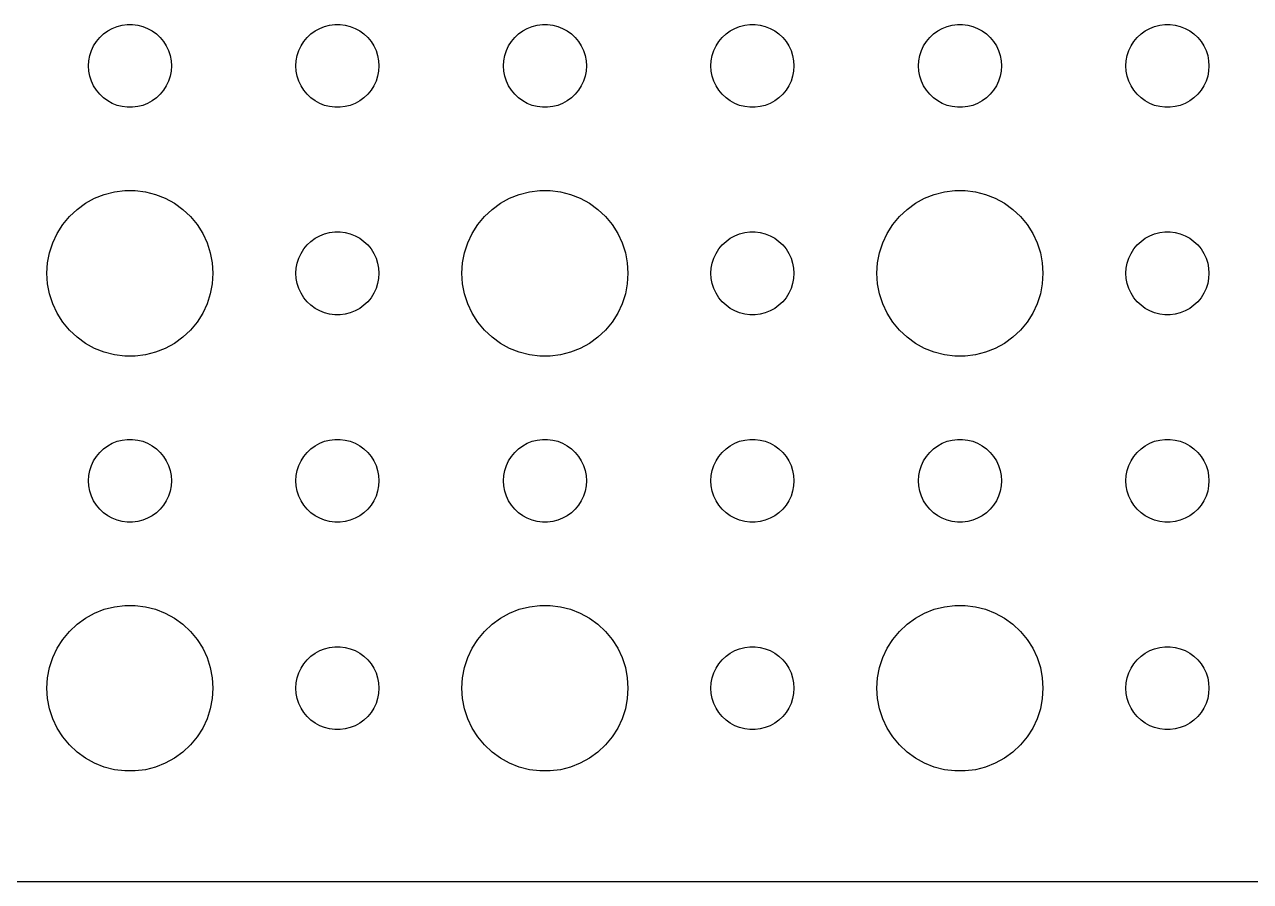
# Model space of a CAD drawing. Header units: metres. Extents: x -164 to 164, y -37 to 37.
# Drawn here: x 33.69 to 78, y -36.99 to -6 of the extents above; entities that cross this region are included whole.
import ezdxf

# ---------------------------------------------------------------- set-up
doc = ezdxf.new("R2010")
doc.units = ezdxf.units.M

msp = doc.modelspace()

# ---------------------------------------------------------------- linework, layer by layer
for p, q in [((36.6963, -6.23351), (36.8613, -6.14275)), ((36.8613, -6.14275), (37.0365, -6.07341)), ((37.0365, -6.07341), (37.2189, -6.02657)), ((37.2189, -6.02657), (37.4058, -6.00294)), ((37.4058, -6.00294), (37.5942, -6.00294)), ((37.5942, -6.00294), (37.7811, -6.02657)), ((37.7811, -6.02657), (37.9635, -6.07341)), ((37.9635, -6.07341), (38.1387, -6.14275)), ((38.1387, -6.14275), (38.3037, -6.23351)), ((44.1963, -6.23351), (44.3613, -6.14275)), ((44.3613, -6.14275), (44.5365, -6.07341)), ((44.5365, -6.07341), (44.7189, -6.02657)), ((44.7189, -6.02657), (44.9058, -6.00294)), ((44.9058, -6.00294), (45.0942, -6.00294)), ((45.0942, -6.00294), (45.2811, -6.02657)), ((45.2811, -6.02657), (45.4635, -6.07341)), ((45.4635, -6.07341), (45.6387, -6.14275)), ((45.6387, -6.14275), (45.8037, -6.23351)), ((51.6963, -6.23351), (51.8613, -6.14275)), ((51.8613, -6.14275), (52.0365, -6.07341)), ((52.0365, -6.07341), (52.2189, -6.02657)), ((52.2189, -6.02657), (52.4058, -6.00294)), ((52.4058, -6.00294), (52.5942, -6.00294)), ((52.5942, -6.00294), (52.7811, -6.02657)), ((52.7811, -6.02657), (52.9635, -6.07341)), ((52.9635, -6.07341), (53.1387, -6.14275)), ((53.1387, -6.14275), (53.3037, -6.23351)), ((59.1963, -6.23351), (59.3613, -6.14275)), ((59.3613, -6.14275), (59.5365, -6.07341)), ((59.5365, -6.07341), (59.7189, -6.02657)), ((59.7189, -6.02657), (59.9058, -6.00294)), ((59.9058, -6.00294), (60.0942, -6.00294)), ((60.0942, -6.00294), (60.2811, -6.02657)), ((60.2811, -6.02657), (60.4635, -6.07341)), ((60.4635, -6.07341), (60.6387, -6.14275)), ((60.6387, -6.14275), (60.8037, -6.23351)), ((66.6963, -6.23351), (66.8613, -6.14275)), ((66.8613, -6.14275), (67.0365, -6.07341)), ((67.0365, -6.07341), (67.2189, -6.02657)), ((67.2189, -6.02657), (67.4058, -6.00294)), ((67.4058, -6.00294), (67.5942, -6.00294)), ((67.5942, -6.00294), (67.7811, -6.02657)), ((67.7811, -6.02657), (67.9635, -6.07341)), ((67.9635, -6.07341), (68.1387, -6.14275)), ((68.1387, -6.14275), (68.3037, -6.23351)), ((74.1963, -6.23351), (74.3613, -6.14275)), ((74.3613, -6.14275), (74.5365, -6.07341)), ((74.5365, -6.07341), (74.7189, -6.02657)), ((74.7189, -6.02657), (74.9058, -6.00294)), ((74.9058, -6.00294), (75.0942, -6.00294)), ((75.0942, -6.00294), (75.2811, -6.02657)), ((75.2811, -6.02657), (75.4635, -6.07341)), ((75.4635, -6.07341), (75.6387, -6.14275)), ((75.6387, -6.14275), (75.8037, -6.23351)), ((36.1855, -6.77736), (36.2865, -6.61832)), ((36.2865, -6.61832), (36.4065, -6.47318)), ((36.4065, -6.47318), (36.5439, -6.34422)), ((36.5439, -6.34422), (36.6963, -6.23351)), ((38.3037, -6.23351), (38.4561, -6.34422)), ((38.4561, -6.34422), (38.5934, -6.47318)), ((38.5934, -6.47318), (38.7135, -6.61832)), ((38.7135, -6.61832), (38.8145, -6.77736)), ((43.6855, -6.77736), (43.7865, -6.61832)), ((43.7865, -6.61832), (43.9065, -6.47318)), ((43.9065, -6.47318), (44.0439, -6.34422)), ((44.0439, -6.34422), (44.1963, -6.23351)), ((45.8037, -6.23351), (45.9561, -6.34422)), ((45.9561, -6.34422), (46.0934, -6.47318)), ((46.0934, -6.47318), (46.2135, -6.61832)), ((46.2135, -6.61832), (46.3145, -6.77736)), ((51.1855, -6.77736), (51.2865, -6.61832)), ((51.2865, -6.61832), (51.4065, -6.47318)), ((51.4065, -6.47318), (51.5439, -6.34422)), ((51.5439, -6.34422), (51.6963, -6.23351)), ((53.3037, -6.23351), (53.4561, -6.34422)), ((53.4561, -6.34422), (53.5934, -6.47318)), ((53.5934, -6.47318), (53.7135, -6.61832)), ((53.7135, -6.61832), (53.8145, -6.77736)), ((58.6855, -6.77736), (58.7865, -6.61832)), ((58.7865, -6.61832), (58.9065, -6.47318)), ((58.9065, -6.47318), (59.0439, -6.34422)), ((59.0439, -6.34422), (59.1963, -6.23351)), ((60.8037, -6.23351), (60.9561, -6.34422)), ((60.9561, -6.34422), (61.0934, -6.47318)), ((61.0934, -6.47318), (61.2135, -6.61832)), ((61.2135, -6.61832), (61.3145, -6.77736)), ((66.1855, -6.77736), (66.2865, -6.61832)), ((66.2865, -6.61832), (66.4065, -6.47318)), ((66.4065, -6.47318), (66.5439, -6.34422)), ((66.5439, -6.34422), (66.6963, -6.23351)), ((68.3037, -6.23351), (68.4561, -6.34422)), ((68.4561, -6.34422), (68.5934, -6.47318)), ((68.5934, -6.47318), (68.7135, -6.61832)), ((68.7135, -6.61832), (68.8145, -6.77736)), ((73.6855, -6.77736), (73.7865, -6.61832)), ((73.7865, -6.61832), (73.9065, -6.47318)), ((73.9065, -6.47318), (74.0439, -6.34422)), ((74.0439, -6.34422), (74.1963, -6.23351)), ((75.8037, -6.23351), (75.9561, -6.34422)), ((75.9561, -6.34422), (76.0934, -6.47318)), ((76.0934, -6.47318), (76.2135, -6.61832)), ((76.2135, -6.61832), (76.3145, -6.77736)), ((36.0471, -7.12695), (36.1053, -6.9478)), ((36.1053, -6.9478), (36.1855, -6.77736)), ((38.8145, -6.77736), (38.8947, -6.9478)), ((38.8947, -6.9478), (38.9529, -7.12695)), ((43.5471, -7.12695), (43.6053, -6.9478)), ((43.6053, -6.9478), (43.6855, -6.77736)), ((46.3145, -6.77736), (46.3947, -6.9478)), ((46.3947, -6.9478), (46.4529, -7.12695)), ((51.0471, -7.12695), (51.1053, -6.9478)), ((51.1053, -6.9478), (51.1855, -6.77736)), ((53.8145, -6.77736), (53.8947, -6.9478)), ((53.8947, -6.9478), (53.9529, -7.12695)), ((58.5471, -7.12695), (58.6053, -6.9478)), ((58.6053, -6.9478), (58.6855, -6.77736)), ((61.3145, -6.77736), (61.3947, -6.9478)), ((61.3947, -6.9478), (61.4529, -7.12695)), ((66.0471, -7.12695), (66.1053, -6.9478)), ((66.1053, -6.9478), (66.1855, -6.77736)), ((68.8145, -6.77736), (68.8947, -6.9478)), ((68.8947, -6.9478), (68.9529, -7.12695)), ((73.5471, -7.12695), (73.6053, -6.9478)), ((73.6053, -6.9478), (73.6855, -6.77736)), ((76.3145, -6.77736), (76.3947, -6.9478)), ((76.3947, -6.9478), (76.4529, -7.12695)), ((36, -7.5), (36.0118, -7.312)), ((36.0118, -7.68799), (36, -7.5)), ((36.0118, -7.312), (36.0471, -7.12695)), ((38.9529, -7.12695), (38.9882, -7.312)), ((38.9882, -7.312), (39, -7.5)), ((39, -7.5), (38.9882, -7.68799)), ((43.5, -7.5), (43.5118, -7.312)), ((43.5118, -7.68799), (43.5, -7.5)), ((43.5118, -7.312), (43.5471, -7.12695)), ((46.4529, -7.12695), (46.4882, -7.312)), ((46.4882, -7.312), (46.5, -7.5)), ((46.5, -7.5), (46.4882, -7.68799)), ((51, -7.5), (51.0118, -7.312)), ((51.0118, -7.68799), (51, -7.5)), ((51.0118, -7.312), (51.0471, -7.12695)), ((53.9529, -7.12695), (53.9882, -7.312)), ((53.9882, -7.312), (54, -7.5)), ((54, -7.5), (53.9882, -7.68799)), ((58.5, -7.5), (58.5118, -7.312)), ((58.5118, -7.68799), (58.5, -7.5)), ((58.5118, -7.312), (58.5471, -7.12695)), ((61.4529, -7.12695), (61.4882, -7.312)), ((61.4882, -7.312), (61.5, -7.5)), ((61.5, -7.5), (61.4882, -7.68799)), ((66, -7.5), (66.0118, -7.312)), ((66.0118, -7.68799), (66, -7.5)), ((66.0118, -7.312), (66.0471, -7.12695)), ((68.9529, -7.12695), (68.9882, -7.312)), ((68.9882, -7.312), (69, -7.5)), ((69, -7.5), (68.9882, -7.68799)), ((73.5, -7.5), (73.5118, -7.312)), ((73.5118, -7.68799), (73.5, -7.5)), ((73.5118, -7.312), (73.5471, -7.12695)), ((76.4529, -7.12695), (76.4882, -7.312)), ((76.4882, -7.312), (76.5, -7.5)), ((76.5, -7.5), (76.4882, -7.68799)), ((36.0471, -7.87303), (36.0118, -7.68799)), ((36.1053, -8.05219), (36.0471, -7.87303)), ((38.9529, -7.87303), (38.8947, -8.05219)), ((38.9882, -7.68799), (38.9529, -7.87303)), ((43.5471, -7.87303), (43.5118, -7.68799)), ((43.6053, -8.05219), (43.5471, -7.87303)), ((46.4529, -7.87303), (46.3947, -8.05219)), ((46.4882, -7.68799), (46.4529, -7.87303)), ((51.0471, -7.87303), (51.0118, -7.68799)), ((51.1053, -8.05219), (51.0471, -7.87303)), ((53.9529, -7.87303), (53.8947, -8.05219)), ((53.9882, -7.68799), (53.9529, -7.87303)), ((58.5471, -7.87303), (58.5118, -7.68799)), ((58.6053, -8.05219), (58.5471, -7.87303)), ((61.4529, -7.87303), (61.3947, -8.05219)), ((61.4882, -7.68799), (61.4529, -7.87303)), ((66.0471, -7.87303), (66.0118, -7.68799)), ((66.1053, -8.05219), (66.0471, -7.87303)), ((68.9529, -7.87303), (68.8947, -8.05219)), ((68.9882, -7.68799), (68.9529, -7.87303)), ((73.5471, -7.87303), (73.5118, -7.68799)), ((73.6053, -8.05219), (73.5471, -7.87303)), ((76.4529, -7.87303), (76.3947, -8.05219)), ((76.4882, -7.68799), (76.4529, -7.87303)), ((36.1855, -8.22263), (36.1053, -8.05219)), ((36.2865, -8.38167), (36.1855, -8.22263)), ((36.4065, -8.52681), (36.2865, -8.38167)), ((38.7135, -8.38167), (38.5934, -8.52681)), ((38.8145, -8.22263), (38.7135, -8.38167)), ((38.8947, -8.05219), (38.8145, -8.22263)), ((43.6855, -8.22263), (43.6053, -8.05219)), ((43.7865, -8.38167), (43.6855, -8.22263)), ((43.9065, -8.52681), (43.7865, -8.38167)), ((46.2135, -8.38167), (46.0934, -8.52681)), ((46.3145, -8.22263), (46.2135, -8.38167)), ((46.3947, -8.05219), (46.3145, -8.22263)), ((51.1855, -8.22263), (51.1053, -8.05219)), ((51.2865, -8.38167), (51.1855, -8.22263)), ((51.4065, -8.52681), (51.2865, -8.38167)), ((53.7135, -8.38167), (53.5934, -8.52681)), ((53.8145, -8.22263), (53.7135, -8.38167)), ((53.8947, -8.05219), (53.8145, -8.22263)), ((58.6855, -8.22263), (58.6053, -8.05219)), ((58.7865, -8.38167), (58.6855, -8.22263)), ((58.9065, -8.52681), (58.7865, -8.38167)), ((61.2135, -8.38167), (61.0934, -8.52681)), ((61.3145, -8.22263), (61.2135, -8.38167)), ((61.3947, -8.05219), (61.3145, -8.22263)), ((66.1855, -8.22263), (66.1053, -8.05219)), ((66.2865, -8.38167), (66.1855, -8.22263)), ((66.4065, -8.52681), (66.2865, -8.38167)), ((68.7135, -8.38167), (68.5934, -8.52681)), ((68.8145, -8.22263), (68.7135, -8.38167)), ((68.8947, -8.05219), (68.8145, -8.22263)), ((73.6855, -8.22263), (73.6053, -8.05219)), ((73.7865, -8.38167), (73.6855, -8.22263)), ((73.9065, -8.52681), (73.7865, -8.38167)), ((76.2135, -8.38167), (76.0934, -8.52681)), ((76.3145, -8.22263), (76.2135, -8.38167)), ((76.3947, -8.05219), (76.3145, -8.22263)), ((36.5439, -8.65576), (36.4065, -8.52681)), ((36.6963, -8.76648), (36.5439, -8.65576)), ((36.8613, -8.85724), (36.6963, -8.76648)), ((37.0365, -8.92657), (36.8613, -8.85724)), ((38.1387, -8.85724), (37.9635, -8.92657)), ((38.3037, -8.76648), (38.1387, -8.85724)), ((38.4561, -8.65576), (38.3037, -8.76648)), ((38.5934, -8.52681), (38.4561, -8.65576)), ((44.0439, -8.65576), (43.9065, -8.52681)), ((44.1963, -8.76648), (44.0439, -8.65576)), ((44.3613, -8.85724), (44.1963, -8.76648)), ((44.5365, -8.92657), (44.3613, -8.85724)), ((45.6387, -8.85724), (45.4635, -8.92657)), ((45.8037, -8.76648), (45.6387, -8.85724)), ((45.9561, -8.65576), (45.8037, -8.76648)), ((46.0934, -8.52681), (45.9561, -8.65576)), ((51.5439, -8.65576), (51.4065, -8.52681)), ((51.6963, -8.76648), (51.5439, -8.65576)), ((51.8613, -8.85724), (51.6963, -8.76648)), ((52.0365, -8.92657), (51.8613, -8.85724)), ((53.1387, -8.85724), (52.9635, -8.92657)), ((53.3037, -8.76648), (53.1387, -8.85724)), ((53.4561, -8.65576), (53.3037, -8.76648)), ((53.5934, -8.52681), (53.4561, -8.65576)), ((59.0439, -8.65576), (58.9065, -8.52681)), ((59.1963, -8.76648), (59.0439, -8.65576)), ((59.3613, -8.85724), (59.1963, -8.76648)), ((59.5365, -8.92657), (59.3613, -8.85724)), ((60.6387, -8.85724), (60.4635, -8.92657)), ((60.8037, -8.76648), (60.6387, -8.85724)), ((60.9561, -8.65576), (60.8037, -8.76648)), ((61.0934, -8.52681), (60.9561, -8.65576)), ((66.5439, -8.65576), (66.4065, -8.52681)), ((66.6963, -8.76648), (66.5439, -8.65576)), ((66.8613, -8.85724), (66.6963, -8.76648)), ((67.0365, -8.92657), (66.8613, -8.85724)), ((68.1387, -8.85724), (67.9635, -8.92657)), ((68.3037, -8.76648), (68.1387, -8.85724)), ((68.4561, -8.65576), (68.3037, -8.76648)), ((68.5934, -8.52681), (68.4561, -8.65576)), ((74.0439, -8.65576), (73.9065, -8.52681)), ((74.1963, -8.76648), (74.0439, -8.65576)), ((74.3613, -8.85724), (74.1963, -8.76648)), ((74.5365, -8.92657), (74.3613, -8.85724)), ((75.6387, -8.85724), (75.4635, -8.92657)), ((75.8037, -8.76648), (75.6387, -8.85724)), ((75.9561, -8.65576), (75.8037, -8.76648)), ((76.0934, -8.52681), (75.9561, -8.65576)), ((37.2189, -8.97342), (37.0365, -8.92657)), ((37.4058, -8.99704), (37.2189, -8.97342)), ((37.5942, -8.99704), (37.4058, -8.99704)), ((37.7811, -8.97342), (37.5942, -8.99704)), ((37.9635, -8.92657), (37.7811, -8.97342)), ((44.7189, -8.97342), (44.5365, -8.92657)), ((44.9058, -8.99704), (44.7189, -8.97342)), ((45.0942, -8.99704), (44.9058, -8.99704)), ((45.2811, -8.97342), (45.0942, -8.99704)), ((45.4635, -8.92657), (45.2811, -8.97342)), ((52.2189, -8.97342), (52.0365, -8.92657)), ((52.4058, -8.99704), (52.2189, -8.97342)), ((52.5942, -8.99704), (52.4058, -8.99704)), ((52.7811, -8.97342), (52.5942, -8.99704)), ((52.9635, -8.92657), (52.7811, -8.97342)), ((59.7189, -8.97342), (59.5365, -8.92657)), ((59.9058, -8.99704), (59.7189, -8.97342)), ((60.0942, -8.99704), (59.9058, -8.99704)), ((60.2811, -8.97342), (60.0942, -8.99704)), ((60.4635, -8.92657), (60.2811, -8.97342)), ((67.2189, -8.97342), (67.0365, -8.92657)), ((67.4058, -8.99704), (67.2189, -8.97342)), ((67.5942, -8.99704), (67.4058, -8.99704)), ((67.7811, -8.97342), (67.5942, -8.99704)), ((67.9635, -8.92657), (67.7811, -8.97342)), ((74.7189, -8.97342), (74.5365, -8.92657)), ((74.9058, -8.99704), (74.7189, -8.97342)), ((75.0942, -8.99704), (74.9058, -8.99704)), ((75.2811, -8.97342), (75.0942, -8.99704)), ((75.4635, -8.92657), (75.2811, -8.97342)), ((35.8925, -12.467), (36.2227, -12.2855)), ((36.2227, -12.2855), (36.5729, -12.1468)), ((36.5729, -12.1468), (36.9379, -12.0531)), ((36.9379, -12.0531), (37.3116, -12.0059)), ((37.3116, -12.0059), (37.6884, -12.0059)), ((37.6884, -12.0059), (38.0621, -12.0531)), ((38.0621, -12.0531), (38.427, -12.1468)), ((38.427, -12.1468), (38.7773, -12.2855)), ((38.7773, -12.2855), (39.1075, -12.467)), ((50.8925, -12.467), (51.2227, -12.2855)), ((51.2227, -12.2855), (51.5729, -12.1468)), ((51.5729, -12.1468), (51.9379, -12.0531)), ((51.9379, -12.0531), (52.3116, -12.0059)), ((52.3116, -12.0059), (52.6884, -12.0059)), ((52.6884, -12.0059), (53.0621, -12.0531)), ((53.0621, -12.0531), (53.427, -12.1468)), ((53.427, -12.1468), (53.7773, -12.2855)), ((53.7773, -12.2855), (54.1075, -12.467)), ((65.8925, -12.467), (66.2227, -12.2855)), ((66.2227, -12.2855), (66.573, -12.1468)), ((66.573, -12.1468), (66.9379, -12.0531)), ((66.9379, -12.0531), (67.3116, -12.0059)), ((67.3116, -12.0059), (67.6884, -12.0059)), ((67.6884, -12.0059), (68.0621, -12.0531)), ((68.0621, -12.0531), (68.427, -12.1468)), ((68.427, -12.1468), (68.7773, -12.2855)), ((68.7773, -12.2855), (69.1075, -12.467)), ((35.3131, -12.9464), (35.5877, -12.6884)), ((35.5877, -12.6884), (35.8925, -12.467)), ((39.1075, -12.467), (39.4123, -12.6884)), ((39.4123, -12.6884), (39.6869, -12.9464)), ((50.3131, -12.9464), (50.5877, -12.6884)), ((50.5877, -12.6884), (50.8925, -12.467)), ((54.1075, -12.467), (54.4123, -12.6884)), ((54.4123, -12.6884), (54.6869, -12.9464)), ((65.3131, -12.9464), (65.5877, -12.6884)), ((65.5877, -12.6884), (65.8925, -12.467)), ((69.1075, -12.467), (69.4123, -12.6884)), ((69.4123, -12.6884), (69.6869, -12.9464)), ((34.8711, -13.5547), (35.0729, -13.2366)), ((35.0729, -13.2366), (35.3131, -12.9464)), ((39.6869, -12.9464), (39.927, -13.2366)), ((39.927, -13.2366), (40.1289, -13.5547)), ((49.8711, -13.5547), (50.0729, -13.2366)), ((50.0729, -13.2366), (50.3131, -12.9464)), ((54.6869, -12.9464), (54.927, -13.2366)), ((54.927, -13.2366), (55.1289, -13.5547)), ((64.8711, -13.5547), (65.073, -13.2366)), ((65.073, -13.2366), (65.3131, -12.9464)), ((69.6869, -12.9464), (69.927, -13.2366)), ((69.927, -13.2366), (70.1289, -13.5547)), ((34.7107, -13.8956), (34.8711, -13.5547)), ((40.1289, -13.5547), (40.2893, -13.8956)), ((44.0439, -13.8442), (44.1963, -13.7335)), ((44.1963, -13.7335), (44.3613, -13.6427)), ((44.3613, -13.6427), (44.5365, -13.5734)), ((44.5365, -13.5734), (44.7189, -13.5266)), ((44.7189, -13.5266), (44.9058, -13.5029)), ((44.9058, -13.5029), (45.0942, -13.5029)), ((45.0942, -13.5029), (45.2811, -13.5266)), ((45.2811, -13.5266), (45.4635, -13.5734)), ((45.4635, -13.5734), (45.6387, -13.6427)), ((45.6387, -13.6427), (45.8037, -13.7335)), ((45.8037, -13.7335), (45.9561, -13.8442)), ((49.7107, -13.8956), (49.8711, -13.5547)), ((55.1289, -13.5547), (55.2893, -13.8956)), ((59.0439, -13.8442), (59.1963, -13.7335)), ((59.1963, -13.7335), (59.3613, -13.6427)), ((59.3613, -13.6427), (59.5365, -13.5734)), ((59.5365, -13.5734), (59.7189, -13.5266)), ((59.7189, -13.5266), (59.9058, -13.5029)), ((59.9058, -13.5029), (60.0942, -13.5029)), ((60.0942, -13.5029), (60.2811, -13.5266)), ((60.2811, -13.5266), (60.4635, -13.5734)), ((60.4635, -13.5734), (60.6387, -13.6427)), ((60.6387, -13.6427), (60.8037, -13.7335)), ((60.8037, -13.7335), (60.9561, -13.8442)), ((64.7107, -13.8956), (64.8711, -13.5547)), ((70.1289, -13.5547), (70.2893, -13.8956)), ((74.0439, -13.8442), (74.1963, -13.7335)), ((74.1963, -13.7335), (74.3613, -13.6427)), ((74.3613, -13.6427), (74.5365, -13.5734)), ((74.5365, -13.5734), (74.7189, -13.5266)), ((74.7189, -13.5266), (74.9058, -13.5029)), ((74.9058, -13.5029), (75.0942, -13.5029)), ((75.0942, -13.5029), (75.2811, -13.5266)), ((75.2811, -13.5266), (75.4635, -13.5734)), ((75.4635, -13.5734), (75.6387, -13.6427)), ((75.6387, -13.6427), (75.8037, -13.7335)), ((75.8037, -13.7335), (75.9561, -13.8442)), ((34.5942, -14.2539), (34.7107, -13.8956)), ((40.2893, -13.8956), (40.4057, -14.2539)), ((43.6855, -14.2774), (43.7865, -14.1183)), ((43.7865, -14.1183), (43.9065, -13.9732)), ((43.9065, -13.9732), (44.0439, -13.8442)), ((45.9561, -13.8442), (46.0934, -13.9732)), ((46.0934, -13.9732), (46.2135, -14.1183)), ((46.2135, -14.1183), (46.3145, -14.2774)), ((49.5942, -14.2539), (49.7107, -13.8956)), ((55.2893, -13.8956), (55.4057, -14.2539)), ((58.6855, -14.2774), (58.7865, -14.1183)), ((58.7865, -14.1183), (58.9065, -13.9732)), ((58.9065, -13.9732), (59.0439, -13.8442)), ((60.9561, -13.8442), (61.0934, -13.9732)), ((61.0934, -13.9732), (61.2135, -14.1183)), ((61.2135, -14.1183), (61.3145, -14.2774)), ((64.5943, -14.2539), (64.7107, -13.8956)), ((70.2893, -13.8956), (70.4057, -14.2539)), ((73.6855, -14.2774), (73.7865, -14.1183)), ((73.7865, -14.1183), (73.9065, -13.9732)), ((73.9065, -13.9732), (74.0439, -13.8442)), ((75.9561, -13.8442), (76.0934, -13.9732)), ((76.0934, -13.9732), (76.2135, -14.1183)), ((76.2135, -14.1183), (76.3145, -14.2774)), ((34.5237, -14.624), (34.5942, -14.2539)), ((40.4057, -14.2539), (40.4763, -14.624)), ((43.5471, -14.627), (43.6053, -14.4478)), ((43.6053, -14.4478), (43.6855, -14.2774)), ((46.3145, -14.2774), (46.3947, -14.4478)), ((46.3947, -14.4478), (46.4529, -14.627)), ((49.5237, -14.624), (49.5942, -14.2539)), ((55.4057, -14.2539), (55.4763, -14.624)), ((58.5471, -14.627), (58.6053, -14.4478)), ((58.6053, -14.4478), (58.6855, -14.2774)), ((61.3145, -14.2774), (61.3947, -14.4478)), ((61.3947, -14.4478), (61.4529, -14.627)), ((64.5237, -14.624), (64.5943, -14.2539)), ((70.4057, -14.2539), (70.4763, -14.624)), ((73.5471, -14.627), (73.6053, -14.4478)), ((73.6053, -14.4478), (73.6855, -14.2774)), ((76.3145, -14.2774), (76.3947, -14.4478)), ((76.3947, -14.4478), (76.4529, -14.627)), ((34.5, -15), (34.5237, -14.624)), ((34.5237, -15.376), (34.5, -15)), ((40.4763, -14.624), (40.5, -15)), ((40.5, -15), (40.4763, -15.376)), ((43.5, -15), (43.5118, -14.812)), ((43.5118, -15.188), (43.5, -15)), ((43.5118, -14.812), (43.5471, -14.627)), ((46.4529, -14.627), (46.4882, -14.812)), ((46.4882, -14.812), (46.5, -15)), ((46.5, -15), (46.4882, -15.188)), ((49.5, -15), (49.5237, -14.624)), ((49.5237, -15.376), (49.5, -15)), ((55.4763, -14.624), (55.5, -15)), ((55.5, -15), (55.4763, -15.376)), ((58.5, -15), (58.5118, -14.812)), ((58.5118, -15.188), (58.5, -15)), ((58.5118, -14.812), (58.5471, -14.627)), ((61.4529, -14.627), (61.4882, -14.812)), ((61.4882, -14.812), (61.5, -15)), ((61.5, -15), (61.4882, -15.188)), ((64.5, -15), (64.5237, -14.624)), ((64.5237, -15.376), (64.5, -15)), ((70.4763, -14.624), (70.5, -15)), ((70.5, -15), (70.4763, -15.376)), ((73.5, -15), (73.5118, -14.812)), ((73.5118, -15.188), (73.5, -15)), ((73.5118, -14.812), (73.5471, -14.627)), ((76.4529, -14.627), (76.4882, -14.812)), ((76.4882, -14.812), (76.5, -15)), ((76.5, -15), (76.4882, -15.188)), ((34.5942, -15.7461), (34.5237, -15.376)), ((40.4763, -15.376), (40.4057, -15.7461)), ((43.5471, -15.373), (43.5118, -15.188)), ((43.6053, -15.5522), (43.5471, -15.373)), ((46.4529, -15.373), (46.3947, -15.5522)), ((46.4882, -15.188), (46.4529, -15.373)), ((49.5942, -15.7461), (49.5237, -15.376)), ((55.4763, -15.376), (55.4057, -15.7461)), ((58.5471, -15.373), (58.5118, -15.188)), ((58.6053, -15.5522), (58.5471, -15.373)), ((61.4529, -15.373), (61.3947, -15.5522)), ((61.4882, -15.188), (61.4529, -15.373)), ((64.5943, -15.7461), (64.5237, -15.376)), ((70.4763, -15.376), (70.4057, -15.7461)), ((73.5471, -15.373), (73.5118, -15.188)), ((73.6053, -15.5522), (73.5471, -15.373)), ((76.4529, -15.373), (76.3947, -15.5522)), ((76.4882, -15.188), (76.4529, -15.373)), ((34.7107, -16.1044), (34.5942, -15.7461)), ((40.4057, -15.7461), (40.2893, -16.1044)), ((43.6855, -15.7226), (43.6053, -15.5522)), ((43.7865, -15.8817), (43.6855, -15.7226)), ((43.9065, -16.0268), (43.7865, -15.8817)), ((46.2135, -15.8817), (46.0934, -16.0268)), ((46.3145, -15.7226), (46.2135, -15.8817)), ((46.3947, -15.5522), (46.3145, -15.7226)), ((49.7107, -16.1044), (49.5942, -15.7461)), ((55.4057, -15.7461), (55.2893, -16.1044)), ((58.6855, -15.7226), (58.6053, -15.5522)), ((58.7865, -15.8817), (58.6855, -15.7226)), ((58.9065, -16.0268), (58.7865, -15.8817)), ((61.2135, -15.8817), (61.0934, -16.0268)), ((61.3145, -15.7226), (61.2135, -15.8817)), ((61.3947, -15.5522), (61.3145, -15.7226)), ((64.7107, -16.1044), (64.5943, -15.7461)), ((70.4057, -15.7461), (70.2893, -16.1044)), ((73.6855, -15.7226), (73.6053, -15.5522)), ((73.7865, -15.8817), (73.6855, -15.7226)), ((73.9065, -16.0268), (73.7865, -15.8817)), ((76.2135, -15.8817), (76.0934, -16.0268)), ((76.3145, -15.7226), (76.2135, -15.8817)), ((76.3947, -15.5522), (76.3145, -15.7226)), ((34.8711, -16.4453), (34.7107, -16.1044)), ((40.2893, -16.1044), (40.1289, -16.4453)), ((44.0439, -16.1558), (43.9065, -16.0268)), ((44.1963, -16.2665), (44.0439, -16.1558)), ((44.3613, -16.3572), (44.1963, -16.2665)), ((44.5365, -16.4266), (44.3613, -16.3572)), ((45.6387, -16.3572), (45.4635, -16.4266)), ((45.8037, -16.2665), (45.6387, -16.3572)), ((45.9561, -16.1558), (45.8037, -16.2665)), ((46.0934, -16.0268), (45.9561, -16.1558)), ((49.8711, -16.4453), (49.7107, -16.1044)), ((55.2893, -16.1044), (55.1289, -16.4453)), ((59.0439, -16.1558), (58.9065, -16.0268)), ((59.1963, -16.2665), (59.0439, -16.1558)), ((59.3613, -16.3572), (59.1963, -16.2665)), ((59.5365, -16.4266), (59.3613, -16.3572)), ((60.6387, -16.3572), (60.4635, -16.4266)), ((60.8037, -16.2665), (60.6387, -16.3572)), ((60.9561, -16.1558), (60.8037, -16.2665)), ((61.0934, -16.0268), (60.9561, -16.1558)), ((64.8711, -16.4453), (64.7107, -16.1044)), ((70.2893, -16.1044), (70.1289, -16.4453)), ((74.0439, -16.1558), (73.9065, -16.0268)), ((74.1963, -16.2665), (74.0439, -16.1558)), ((74.3613, -16.3572), (74.1963, -16.2665)), ((74.5365, -16.4266), (74.3613, -16.3572)), ((75.6387, -16.3572), (75.4635, -16.4266)), ((75.8037, -16.2665), (75.6387, -16.3572)), ((75.9561, -16.1558), (75.8037, -16.2665)), ((76.0934, -16.0268), (75.9561, -16.1558)), ((35.0729, -16.7634), (34.8711, -16.4453)), ((35.3131, -17.0536), (35.0729, -16.7634)), ((39.927, -16.7634), (39.6869, -17.0536)), ((40.1289, -16.4453), (39.927, -16.7634)), ((44.7189, -16.4734), (44.5365, -16.4266)), ((44.9058, -16.497), (44.7189, -16.4734)), ((45.0942, -16.497), (44.9058, -16.497)), ((45.2811, -16.4734), (45.0942, -16.497)), ((45.4635, -16.4266), (45.2811, -16.4734)), ((50.0729, -16.7634), (49.8711, -16.4453)), ((50.3131, -17.0536), (50.0729, -16.7634)), ((54.927, -16.7634), (54.6869, -17.0536)), ((55.1289, -16.4453), (54.927, -16.7634)), ((59.7189, -16.4734), (59.5365, -16.4266)), ((59.9058, -16.497), (59.7189, -16.4734)), ((60.0942, -16.497), (59.9058, -16.497)), ((60.2811, -16.4734), (60.0942, -16.497)), ((60.4635, -16.4266), (60.2811, -16.4734)), ((65.073, -16.7634), (64.8711, -16.4453)), ((65.3131, -17.0536), (65.073, -16.7634)), ((69.927, -16.7634), (69.6869, -17.0536)), ((70.1289, -16.4453), (69.927, -16.7634)), ((74.7189, -16.4734), (74.5365, -16.4266)), ((74.9058, -16.497), (74.7189, -16.4734)), ((75.0942, -16.497), (74.9058, -16.497)), ((75.2811, -16.4734), (75.0942, -16.497)), ((75.4635, -16.4266), (75.2811, -16.4734)), ((35.5877, -17.3115), (35.3131, -17.0536)), ((39.6869, -17.0536), (39.4123, -17.3115)), ((50.5877, -17.3115), (50.3131, -17.0536)), ((54.6869, -17.0536), (54.4123, -17.3115)), ((65.5877, -17.3115), (65.3131, -17.0536)), ((69.6869, -17.0536), (69.4123, -17.3115)), ((35.8925, -17.533), (35.5877, -17.3115)), ((36.2227, -17.7145), (35.8925, -17.533)), ((36.5729, -17.8532), (36.2227, -17.7145)), ((38.7773, -17.7145), (38.427, -17.8532)), ((39.1075, -17.533), (38.7773, -17.7145)), ((39.4123, -17.3115), (39.1075, -17.533)), ((50.8925, -17.533), (50.5877, -17.3115)), ((51.2227, -17.7145), (50.8925, -17.533)), ((51.5729, -17.8532), (51.2227, -17.7145)), ((53.7773, -17.7145), (53.427, -17.8532)), ((54.1075, -17.533), (53.7773, -17.7145)), ((54.4123, -17.3115), (54.1075, -17.533)), ((65.8925, -17.533), (65.5877, -17.3115)), ((66.2227, -17.7145), (65.8925, -17.533)), ((66.573, -17.8532), (66.2227, -17.7145)), ((68.7773, -17.7145), (68.427, -17.8532)), ((69.1075, -17.533), (68.7773, -17.7145)), ((69.4123, -17.3115), (69.1075, -17.533)), ((36.9379, -17.9469), (36.5729, -17.8532)), ((37.3116, -17.9941), (36.9379, -17.9469)), ((37.6884, -17.9941), (37.3116, -17.9941)), ((38.0621, -17.9469), (37.6884, -17.9941)), ((38.427, -17.8532), (38.0621, -17.9469)), ((51.9379, -17.9469), (51.5729, -17.8532)), ((52.3116, -17.9941), (51.9379, -17.9469)), ((52.6884, -17.9941), (52.3116, -17.9941)), ((53.0621, -17.9469), (52.6884, -17.9941)), ((53.427, -17.8532), (53.0621, -17.9469)), ((66.9379, -17.9469), (66.573, -17.8532)), ((67.3116, -17.9941), (66.9379, -17.9469)), ((67.6884, -17.9941), (67.3116, -17.9941)), ((68.0621, -17.9469), (67.6884, -17.9941)), ((68.427, -17.8532), (68.0621, -17.9469)), ((36.5439, -21.3442), (36.6963, -21.2335)), ((36.6963, -21.2335), (36.8613, -21.1427)), ((36.8613, -21.1427), (37.0365, -21.0734)), ((37.0365, -21.0734), (37.2189, -21.0266)), ((37.2189, -21.0266), (37.4058, -21.003)), ((37.4058, -21.003), (37.5942, -21.003)), ((37.5942, -21.003), (37.7811, -21.0266)), ((37.7811, -21.0266), (37.9635, -21.0734)), ((37.9635, -21.0734), (38.1387, -21.1427)), ((38.1387, -21.1427), (38.3037, -21.2335)), ((38.3037, -21.2335), (38.4561, -21.3442)), ((44.0439, -21.3442), (44.1963, -21.2335)), ((44.1963, -21.2335), (44.3613, -21.1427)), ((44.3613, -21.1427), (44.5365, -21.0734)), ((44.5365, -21.0734), (44.7189, -21.0266)), ((44.7189, -21.0266), (44.9058, -21.003)), ((44.9058, -21.003), (45.0942, -21.003)), ((45.0942, -21.003), (45.2811, -21.0266)), ((45.2811, -21.0266), (45.4635, -21.0734)), ((45.4635, -21.0734), (45.6387, -21.1427)), ((45.6387, -21.1427), (45.8037, -21.2335)), ((45.8037, -21.2335), (45.9561, -21.3442)), ((51.5439, -21.3442), (51.6963, -21.2335)), ((51.6963, -21.2335), (51.8613, -21.1427)), ((51.8613, -21.1427), (52.0365, -21.0734)), ((52.0365, -21.0734), (52.2189, -21.0266)), ((52.2189, -21.0266), (52.4058, -21.003)), ((52.4058, -21.003), (52.5942, -21.003)), ((52.5942, -21.003), (52.7811, -21.0266)), ((52.7811, -21.0266), (52.9635, -21.0734)), ((52.9635, -21.0734), (53.1387, -21.1427)), ((53.1387, -21.1427), (53.3037, -21.2335)), ((53.3037, -21.2335), (53.4561, -21.3442)), ((59.0439, -21.3442), (59.1963, -21.2335)), ((59.1963, -21.2335), (59.3613, -21.1427)), ((59.3613, -21.1427), (59.5365, -21.0734)), ((59.5365, -21.0734), (59.7189, -21.0266)), ((59.7189, -21.0266), (59.9058, -21.003)), ((59.9058, -21.003), (60.0942, -21.003)), ((60.0942, -21.003), (60.2811, -21.0266)), ((60.2811, -21.0266), (60.4635, -21.0734)), ((60.4635, -21.0734), (60.6387, -21.1427)), ((60.6387, -21.1427), (60.8037, -21.2335)), ((60.8037, -21.2335), (60.9561, -21.3442)), ((66.5439, -21.3442), (66.6963, -21.2335)), ((66.6963, -21.2335), (66.8613, -21.1427)), ((66.8613, -21.1427), (67.0365, -21.0734)), ((67.0365, -21.0734), (67.2189, -21.0266)), ((67.2189, -21.0266), (67.4058, -21.003)), ((67.4058, -21.003), (67.5942, -21.003)), ((67.5942, -21.003), (67.7811, -21.0266)), ((67.7811, -21.0266), (67.9635, -21.0734)), ((67.9635, -21.0734), (68.1387, -21.1427)), ((68.1387, -21.1427), (68.3037, -21.2335)), ((68.3037, -21.2335), (68.4561, -21.3442)), ((74.0439, -21.3442), (74.1963, -21.2335)), ((74.1963, -21.2335), (74.3613, -21.1427)), ((74.3613, -21.1427), (74.5365, -21.0734)), ((74.5365, -21.0734), (74.7189, -21.0266)), ((74.7189, -21.0266), (74.9058, -21.003)), ((74.9058, -21.003), (75.0942, -21.003)), ((75.0942, -21.003), (75.2811, -21.0266)), ((75.2811, -21.0266), (75.4635, -21.0734)), ((75.4635, -21.0734), (75.6387, -21.1427)), ((75.6387, -21.1427), (75.8037, -21.2335)), ((75.8037, -21.2335), (75.9561, -21.3442)), ((36.1855, -21.7774), (36.2865, -21.6183)), ((36.2865, -21.6183), (36.4065, -21.4732)), ((36.4065, -21.4732), (36.5439, -21.3442)), ((38.4561, -21.3442), (38.5934, -21.4732)), ((38.5934, -21.4732), (38.7135, -21.6183)), ((38.7135, -21.6183), (38.8145, -21.7774)), ((43.6855, -21.7774), (43.7865, -21.6183)), ((43.7865, -21.6183), (43.9065, -21.4732)), ((43.9065, -21.4732), (44.0439, -21.3442)), ((45.9561, -21.3442), (46.0934, -21.4732)), ((46.0934, -21.4732), (46.2135, -21.6183)), ((46.2135, -21.6183), (46.3145, -21.7774)), ((51.1855, -21.7774), (51.2865, -21.6183)), ((51.2865, -21.6183), (51.4065, -21.4732)), ((51.4065, -21.4732), (51.5439, -21.3442)), ((53.4561, -21.3442), (53.5934, -21.4732)), ((53.5934, -21.4732), (53.7135, -21.6183)), ((53.7135, -21.6183), (53.8145, -21.7774)), ((58.6855, -21.7774), (58.7865, -21.6183)), ((58.7865, -21.6183), (58.9065, -21.4732)), ((58.9065, -21.4732), (59.0439, -21.3442)), ((60.9561, -21.3442), (61.0934, -21.4732)), ((61.0934, -21.4732), (61.2135, -21.6183)), ((61.2135, -21.6183), (61.3145, -21.7774)), ((66.1855, -21.7774), (66.2865, -21.6183)), ((66.2865, -21.6183), (66.4065, -21.4732)), ((66.4065, -21.4732), (66.5439, -21.3442)), ((68.4561, -21.3442), (68.5934, -21.4732)), ((68.5934, -21.4732), (68.7135, -21.6183)), ((68.7135, -21.6183), (68.8145, -21.7774)), ((73.6855, -21.7774), (73.7865, -21.6183)), ((73.7865, -21.6183), (73.9065, -21.4732)), ((73.9065, -21.4732), (74.0439, -21.3442)), ((75.9561, -21.3442), (76.0934, -21.4732)), ((76.0934, -21.4732), (76.2135, -21.6183)), ((76.2135, -21.6183), (76.3145, -21.7774)), ((36.0118, -22.312), (36.0471, -22.127)), ((36.0471, -22.127), (36.1053, -21.9478)), ((36.1053, -21.9478), (36.1855, -21.7774)), ((38.8145, -21.7774), (38.8947, -21.9478)), ((38.8947, -21.9478), (38.9529, -22.127)), ((38.9529, -22.127), (38.9882, -22.312)), ((43.5118, -22.312), (43.5471, -22.127)), ((43.5471, -22.127), (43.6053, -21.9478)), ((43.6053, -21.9478), (43.6855, -21.7774)), ((46.3145, -21.7774), (46.3947, -21.9478)), ((46.3947, -21.9478), (46.4529, -22.127)), ((46.4529, -22.127), (46.4882, -22.312)), ((51.0118, -22.312), (51.0471, -22.127)), ((51.0471, -22.127), (51.1053, -21.9478)), ((51.1053, -21.9478), (51.1855, -21.7774)), ((53.8145, -21.7774), (53.8947, -21.9478)), ((53.8947, -21.9478), (53.9529, -22.127)), ((53.9529, -22.127), (53.9882, -22.312)), ((58.5118, -22.312), (58.5471, -22.127)), ((58.5471, -22.127), (58.6053, -21.9478)), ((58.6053, -21.9478), (58.6855, -21.7774)), ((61.3145, -21.7774), (61.3947, -21.9478)), ((61.3947, -21.9478), (61.4529, -22.127)), ((61.4529, -22.127), (61.4882, -22.312)), ((66.0118, -22.312), (66.0471, -22.127)), ((66.0471, -22.127), (66.1053, -21.9478)), ((66.1053, -21.9478), (66.1855, -21.7774)), ((68.8145, -21.7774), (68.8947, -21.9478)), ((68.8947, -21.9478), (68.9529, -22.127)), ((68.9529, -22.127), (68.9882, -22.312)), ((73.5118, -22.312), (73.5471, -22.127)), ((73.5471, -22.127), (73.6053, -21.9478)), ((73.6053, -21.9478), (73.6855, -21.7774)), ((76.3145, -21.7774), (76.3947, -21.9478)), ((76.3947, -21.9478), (76.4529, -22.127)), ((76.4529, -22.127), (76.4882, -22.312)), ((36, -22.5), (36.0118, -22.312)), ((36.0118, -22.688), (36, -22.5)), ((38.9882, -22.312), (39, -22.5)), ((39, -22.5), (38.9882, -22.688)), ((43.5, -22.5), (43.5118, -22.312)), ((43.5118, -22.688), (43.5, -22.5)), ((46.4882, -22.312), (46.5, -22.5)), ((46.5, -22.5), (46.4882, -22.688)), ((51, -22.5), (51.0118, -22.312)), ((51.0118, -22.688), (51, -22.5)), ((53.9882, -22.312), (54, -22.5)), ((54, -22.5), (53.9882, -22.688)), ((58.5, -22.5), (58.5118, -22.312)), ((58.5118, -22.688), (58.5, -22.5)), ((61.4882, -22.312), (61.5, -22.5)), ((61.5, -22.5), (61.4882, -22.688)), ((66, -22.5), (66.0118, -22.312)), ((66.0118, -22.688), (66, -22.5)), ((68.9882, -22.312), (69, -22.5)), ((69, -22.5), (68.9882, -22.688)), ((73.5, -22.5), (73.5118, -22.312)), ((73.5118, -22.688), (73.5, -22.5)), ((76.4882, -22.312), (76.5, -22.5)), ((76.5, -22.5), (76.4882, -22.688)), ((36.0471, -22.873), (36.0118, -22.688)), ((36.1053, -23.0522), (36.0471, -22.873)), ((38.9529, -22.873), (38.8947, -23.0522)), ((38.9882, -22.688), (38.9529, -22.873)), ((43.5471, -22.873), (43.5118, -22.688)), ((43.6053, -23.0522), (43.5471, -22.873)), ((46.4529, -22.873), (46.3947, -23.0522)), ((46.4882, -22.688), (46.4529, -22.873)), ((51.0471, -22.873), (51.0118, -22.688)), ((51.1053, -23.0522), (51.0471, -22.873)), ((53.9529, -22.873), (53.8947, -23.0522)), ((53.9882, -22.688), (53.9529, -22.873)), ((58.5471, -22.873), (58.5118, -22.688)), ((58.6053, -23.0522), (58.5471, -22.873)), ((61.4529, -22.873), (61.3947, -23.0522)), ((61.4882, -22.688), (61.4529, -22.873)), ((66.0471, -22.873), (66.0118, -22.688)), ((66.1053, -23.0522), (66.0471, -22.873)), ((68.9529, -22.873), (68.8947, -23.0522)), ((68.9882, -22.688), (68.9529, -22.873)), ((73.5471, -22.873), (73.5118, -22.688)), ((73.6053, -23.0522), (73.5471, -22.873)), ((76.4529, -22.873), (76.3947, -23.0522)), ((76.4882, -22.688), (76.4529, -22.873)), ((36.1855, -23.2226), (36.1053, -23.0522)), ((36.2865, -23.3817), (36.1855, -23.2226)), ((36.4065, -23.5268), (36.2865, -23.3817)), ((38.7135, -23.3817), (38.5934, -23.5268)), ((38.8145, -23.2226), (38.7135, -23.3817)), ((38.8947, -23.0522), (38.8145, -23.2226)), ((43.6855, -23.2226), (43.6053, -23.0522)), ((43.7865, -23.3817), (43.6855, -23.2226)), ((43.9065, -23.5268), (43.7865, -23.3817)), ((46.2135, -23.3817), (46.0934, -23.5268)), ((46.3145, -23.2226), (46.2135, -23.3817)), ((46.3947, -23.0522), (46.3145, -23.2226)), ((51.1855, -23.2226), (51.1053, -23.0522)), ((51.2865, -23.3817), (51.1855, -23.2226)), ((51.4065, -23.5268), (51.2865, -23.3817)), ((53.7135, -23.3817), (53.5934, -23.5268)), ((53.8145, -23.2226), (53.7135, -23.3817)), ((53.8947, -23.0522), (53.8145, -23.2226)), ((58.6855, -23.2226), (58.6053, -23.0522)), ((58.7865, -23.3817), (58.6855, -23.2226)), ((58.9065, -23.5268), (58.7865, -23.3817)), ((61.2135, -23.3817), (61.0934, -23.5268)), ((61.3145, -23.2226), (61.2135, -23.3817)), ((61.3947, -23.0522), (61.3145, -23.2226)), ((66.1855, -23.2226), (66.1053, -23.0522)), ((66.2865, -23.3817), (66.1855, -23.2226)), ((66.4065, -23.5268), (66.2865, -23.3817)), ((68.7135, -23.3817), (68.5934, -23.5268)), ((68.8145, -23.2226), (68.7135, -23.3817)), ((68.8947, -23.0522), (68.8145, -23.2226)), ((73.6855, -23.2226), (73.6053, -23.0522)), ((73.7865, -23.3817), (73.6855, -23.2226)), ((73.9065, -23.5268), (73.7865, -23.3817)), ((76.2135, -23.3817), (76.0934, -23.5268)), ((76.3145, -23.2226), (76.2135, -23.3817)), ((76.3947, -23.0522), (76.3145, -23.2226)), ((36.5439, -23.6558), (36.4065, -23.5268)), ((36.6963, -23.7665), (36.5439, -23.6558)), ((36.8613, -23.8572), (36.6963, -23.7665)), ((37.0365, -23.9266), (36.8613, -23.8572)), ((37.2189, -23.9734), (37.0365, -23.9266)), ((37.9635, -23.9266), (37.7811, -23.9734)), ((38.1387, -23.8572), (37.9635, -23.9266)), ((38.3037, -23.7665), (38.1387, -23.8572)), ((38.4561, -23.6558), (38.3037, -23.7665)), ((38.5934, -23.5268), (38.4561, -23.6558)), ((44.0439, -23.6558), (43.9065, -23.5268)), ((44.1963, -23.7665), (44.0439, -23.6558)), ((44.3613, -23.8572), (44.1963, -23.7665)), ((44.5365, -23.9266), (44.3613, -23.8572)), ((44.7189, -23.9734), (44.5365, -23.9266)), ((45.4635, -23.9266), (45.2811, -23.9734)), ((45.6387, -23.8572), (45.4635, -23.9266)), ((45.8037, -23.7665), (45.6387, -23.8572)), ((45.9561, -23.6558), (45.8037, -23.7665)), ((46.0934, -23.5268), (45.9561, -23.6558)), ((51.5439, -23.6558), (51.4065, -23.5268)), ((51.6963, -23.7665), (51.5439, -23.6558)), ((51.8613, -23.8572), (51.6963, -23.7665)), ((52.0365, -23.9266), (51.8613, -23.8572)), ((52.2189, -23.9734), (52.0365, -23.9266)), ((52.9635, -23.9266), (52.7811, -23.9734)), ((53.1387, -23.8572), (52.9635, -23.9266)), ((53.3037, -23.7665), (53.1387, -23.8572)), ((53.4561, -23.6558), (53.3037, -23.7665)), ((53.5934, -23.5268), (53.4561, -23.6558)), ((59.0439, -23.6558), (58.9065, -23.5268)), ((59.1963, -23.7665), (59.0439, -23.6558)), ((59.3613, -23.8572), (59.1963, -23.7665)), ((59.5365, -23.9266), (59.3613, -23.8572)), ((59.7189, -23.9734), (59.5365, -23.9266)), ((60.4635, -23.9266), (60.2811, -23.9734)), ((60.6387, -23.8572), (60.4635, -23.9266)), ((60.8037, -23.7665), (60.6387, -23.8572)), ((60.9561, -23.6558), (60.8037, -23.7665)), ((61.0934, -23.5268), (60.9561, -23.6558)), ((66.5439, -23.6558), (66.4065, -23.5268)), ((66.6963, -23.7665), (66.5439, -23.6558)), ((66.8613, -23.8572), (66.6963, -23.7665)), ((67.0365, -23.9266), (66.8613, -23.8572)), ((67.2189, -23.9734), (67.0365, -23.9266)), ((67.9635, -23.9266), (67.7811, -23.9734)), ((68.1387, -23.8572), (67.9635, -23.9266)), ((68.3037, -23.7665), (68.1387, -23.8572)), ((68.4561, -23.6558), (68.3037, -23.7665)), ((68.5934, -23.5268), (68.4561, -23.6558)), ((74.0439, -23.6558), (73.9065, -23.5268)), ((74.1963, -23.7665), (74.0439, -23.6558)), ((74.3613, -23.8572), (74.1963, -23.7665)), ((74.5365, -23.9266), (74.3613, -23.8572)), ((74.7189, -23.9734), (74.5365, -23.9266)), ((75.4635, -23.9266), (75.2811, -23.9734)), ((75.6387, -23.8572), (75.4635, -23.9266)), ((75.8037, -23.7665), (75.6387, -23.8572)), ((75.9561, -23.6558), (75.8037, -23.7665)), ((76.0934, -23.5268), (75.9561, -23.6558)), ((37.4058, -23.997), (37.2189, -23.9734)), ((37.5942, -23.997), (37.4058, -23.997)), ((37.7811, -23.9734), (37.5942, -23.997)), ((44.9058, -23.997), (44.7189, -23.9734)), ((45.0942, -23.997), (44.9058, -23.997)), ((45.2811, -23.9734), (45.0942, -23.997)), ((52.4058, -23.997), (52.2189, -23.9734)), ((52.5942, -23.997), (52.4058, -23.997)), ((52.7811, -23.9734), (52.5942, -23.997)), ((59.9058, -23.997), (59.7189, -23.9734)), ((60.0942, -23.997), (59.9058, -23.997)), ((60.2811, -23.9734), (60.0942, -23.997)), ((67.4058, -23.997), (67.2189, -23.9734)), ((67.5942, -23.997), (67.4058, -23.997)), ((67.7811, -23.9734), (67.5942, -23.997)), ((74.9058, -23.997), (74.7189, -23.9734)), ((75.0942, -23.997), (74.9058, -23.997)), ((75.2811, -23.9734), (75.0942, -23.997)), ((36.9379, -27.0531), (37.3116, -27.0059)), ((37.3116, -27.0059), (37.6884, -27.0059)), ((37.6884, -27.0059), (38.0621, -27.0531)), ((51.9379, -27.0531), (52.3116, -27.0059)), ((52.3116, -27.0059), (52.6884, -27.0059)), ((52.6884, -27.0059), (53.0621, -27.0531)), ((66.9379, -27.0531), (67.3116, -27.0059)), ((67.3116, -27.0059), (67.6884, -27.0059)), ((67.6884, -27.0059), (68.0621, -27.0531)), ((35.5877, -27.6884), (35.8925, -27.467)), ((35.8925, -27.467), (36.2227, -27.2855)), ((36.2227, -27.2855), (36.5729, -27.1468)), ((36.5729, -27.1468), (36.9379, -27.0531)), ((38.0621, -27.0531), (38.427, -27.1468)), ((38.427, -27.1468), (38.7773, -27.2855)), ((38.7773, -27.2855), (39.1075, -27.467)), ((39.1075, -27.467), (39.4123, -27.6884)), ((50.5877, -27.6884), (50.8925, -27.467)), ((50.8925, -27.467), (51.2227, -27.2855)), ((51.2227, -27.2855), (51.5729, -27.1468)), ((51.5729, -27.1468), (51.9379, -27.0531)), ((53.0621, -27.0531), (53.427, -27.1468)), ((53.427, -27.1468), (53.7773, -27.2855)), ((53.7773, -27.2855), (54.1075, -27.467)), ((54.1075, -27.467), (54.4123, -27.6884)), ((65.5877, -27.6884), (65.8925, -27.467)), ((65.8925, -27.467), (66.2227, -27.2855)), ((66.2227, -27.2855), (66.573, -27.1468)), ((66.573, -27.1468), (66.9379, -27.0531)), ((68.0621, -27.0531), (68.427, -27.1468)), ((68.427, -27.1468), (68.7773, -27.2855)), ((68.7773, -27.2855), (69.1075, -27.467)), ((69.1075, -27.467), (69.4123, -27.6884)), ((35.3131, -27.9464), (35.5877, -27.6884)), ((39.4123, -27.6884), (39.6869, -27.9464)), ((50.3131, -27.9464), (50.5877, -27.6884)), ((54.4123, -27.6884), (54.6869, -27.9464)), ((65.3131, -27.9464), (65.5877, -27.6884)), ((69.4123, -27.6884), (69.6869, -27.9464)), ((34.8711, -28.5547), (35.0729, -28.2366)), ((35.0729, -28.2366), (35.3131, -27.9464)), ((39.6869, -27.9464), (39.927, -28.2366)), ((39.927, -28.2366), (40.1289, -28.5547)), ((49.8711, -28.5547), (50.0729, -28.2366)), ((50.0729, -28.2366), (50.3131, -27.9464)), ((54.6869, -27.9464), (54.927, -28.2366)), ((54.927, -28.2366), (55.1289, -28.5547)), ((64.8711, -28.5547), (65.073, -28.2366)), ((65.073, -28.2366), (65.3131, -27.9464)), ((69.6869, -27.9464), (69.927, -28.2366)), ((69.927, -28.2366), (70.1289, -28.5547)), ((34.7107, -28.8956), (34.8711, -28.5547)), ((40.1289, -28.5547), (40.2893, -28.8956)), ((44.0439, -28.8442), (44.1963, -28.7335)), ((44.1963, -28.7335), (44.3613, -28.6427)), ((44.3613, -28.6427), (44.5365, -28.5734)), ((44.5365, -28.5734), (44.7189, -28.5266)), ((44.7189, -28.5266), (44.9058, -28.503)), ((44.9058, -28.503), (45.0942, -28.503)), ((45.0942, -28.503), (45.2811, -28.5266)), ((45.2811, -28.5266), (45.4635, -28.5734)), ((45.4635, -28.5734), (45.6387, -28.6427)), ((45.6387, -28.6427), (45.8037, -28.7335)), ((45.8037, -28.7335), (45.9561, -28.8442)), ((49.7107, -28.8956), (49.8711, -28.5547)), ((55.1289, -28.5547), (55.2893, -28.8956)), ((59.0439, -28.8442), (59.1963, -28.7335)), ((59.1963, -28.7335), (59.3613, -28.6427)), ((59.3613, -28.6427), (59.5365, -28.5734)), ((59.5365, -28.5734), (59.7189, -28.5266)), ((59.7189, -28.5266), (59.9058, -28.503)), ((59.9058, -28.503), (60.0942, -28.503)), ((60.0942, -28.503), (60.2811, -28.5266)), ((60.2811, -28.5266), (60.4635, -28.5734)), ((60.4635, -28.5734), (60.6387, -28.6427)), ((60.6387, -28.6427), (60.8037, -28.7335)), ((60.8037, -28.7335), (60.9561, -28.8442)), ((64.7107, -28.8956), (64.8711, -28.5547)), ((70.1289, -28.5547), (70.2893, -28.8956)), ((74.0439, -28.8442), (74.1963, -28.7335)), ((74.1963, -28.7335), (74.3613, -28.6427)), ((74.3613, -28.6427), (74.5365, -28.5734)), ((74.5365, -28.5734), (74.7189, -28.5266)), ((74.7189, -28.5266), (74.9058, -28.503)), ((74.9058, -28.503), (75.0942, -28.503)), ((75.0942, -28.503), (75.2811, -28.5266)), ((75.2811, -28.5266), (75.4635, -28.5734)), ((75.4635, -28.5734), (75.6387, -28.6427)), ((75.6387, -28.6427), (75.8037, -28.7335)), ((75.8037, -28.7335), (75.9561, -28.8442)), ((34.5942, -29.2539), (34.7107, -28.8956)), ((40.2893, -28.8956), (40.4057, -29.2539)), ((43.6855, -29.2774), (43.7865, -29.1183)), ((43.7865, -29.1183), (43.9065, -28.9732)), ((43.9065, -28.9732), (44.0439, -28.8442)), ((45.9561, -28.8442), (46.0934, -28.9732)), ((46.0934, -28.9732), (46.2135, -29.1183)), ((46.2135, -29.1183), (46.3145, -29.2774)), ((49.5942, -29.2539), (49.7107, -28.8956)), ((55.2893, -28.8956), (55.4057, -29.2539)), ((58.6855, -29.2774), (58.7865, -29.1183)), ((58.7865, -29.1183), (58.9065, -28.9732)), ((58.9065, -28.9732), (59.0439, -28.8442)), ((60.9561, -28.8442), (61.0934, -28.9732)), ((61.0934, -28.9732), (61.2135, -29.1183)), ((61.2135, -29.1183), (61.3145, -29.2774)), ((64.5943, -29.2539), (64.7107, -28.8956)), ((70.2893, -28.8956), (70.4057, -29.2539)), ((73.6855, -29.2774), (73.7865, -29.1183)), ((73.7865, -29.1183), (73.9065, -28.9732)), ((73.9065, -28.9732), (74.0439, -28.8442)), ((75.9561, -28.8442), (76.0934, -28.9732)), ((76.0934, -28.9732), (76.2135, -29.1183)), ((76.2135, -29.1183), (76.3145, -29.2774)), ((34.5, -30), (34.5237, -29.624)), ((34.5237, -29.624), (34.5942, -29.2539)), ((40.4057, -29.2539), (40.4763, -29.624)), ((40.4763, -29.624), (40.5, -30)), ((43.5118, -29.812), (43.5471, -29.627)), ((43.5471, -29.627), (43.6053, -29.4478)), ((43.6053, -29.4478), (43.6855, -29.2774)), ((46.3145, -29.2774), (46.3947, -29.4478)), ((46.3947, -29.4478), (46.4529, -29.627)), ((46.4529, -29.627), (46.4882, -29.812)), ((49.5, -30), (49.5237, -29.624)), ((49.5237, -29.624), (49.5942, -29.2539)), ((55.4057, -29.2539), (55.4763, -29.624)), ((55.4763, -29.624), (55.5, -30)), ((58.5118, -29.812), (58.5471, -29.627)), ((58.5471, -29.627), (58.6053, -29.4478)), ((58.6053, -29.4478), (58.6855, -29.2774)), ((61.3145, -29.2774), (61.3947, -29.4478)), ((61.3947, -29.4478), (61.4529, -29.627)), ((61.4529, -29.627), (61.4882, -29.812)), ((64.5, -30), (64.5237, -29.624)), ((64.5237, -29.624), (64.5943, -29.2539)), ((70.4057, -29.2539), (70.4763, -29.624)), ((70.4763, -29.624), (70.5, -30)), ((73.5118, -29.812), (73.5471, -29.627)), ((73.5471, -29.627), (73.6053, -29.4478)), ((73.6053, -29.4478), (73.6855, -29.2774)), ((76.3145, -29.2774), (76.3947, -29.4478)), ((76.3947, -29.4478), (76.4529, -29.627)), ((76.4529, -29.627), (76.4882, -29.812)), ((34.5237, -30.376), (34.5, -30)), ((40.5, -30), (40.4763, -30.376)), ((43.5, -30), (43.5118, -29.812)), ((43.5118, -30.188), (43.5, -30)), ((46.4882, -29.812), (46.5, -30)), ((46.5, -30), (46.4882, -30.188)), ((49.5237, -30.376), (49.5, -30)), ((55.5, -30), (55.4763, -30.376)), ((58.5, -30), (58.5118, -29.812)), ((58.5118, -30.188), (58.5, -30)), ((61.4882, -29.812), (61.5, -30)), ((61.5, -30), (61.4882, -30.188)), ((64.5237, -30.376), (64.5, -30)), ((70.5, -30), (70.4763, -30.376)), ((73.5, -30), (73.5118, -29.812)), ((73.5118, -30.188), (73.5, -30)), ((76.4882, -29.812), (76.5, -30)), ((76.5, -30), (76.4882, -30.188)), ((34.5942, -30.7461), (34.5237, -30.376)), ((40.4763, -30.376), (40.4057, -30.7461)), ((43.5471, -30.373), (43.5118, -30.188)), ((43.6053, -30.5522), (43.5471, -30.373)), ((43.6855, -30.7226), (43.6053, -30.5522)), ((46.3947, -30.5522), (46.3145, -30.7226)), ((46.4529, -30.373), (46.3947, -30.5522)), ((46.4882, -30.188), (46.4529, -30.373)), ((49.5942, -30.7461), (49.5237, -30.376)), ((55.4763, -30.376), (55.4057, -30.7461)), ((58.5471, -30.373), (58.5118, -30.188)), ((58.6053, -30.5522), (58.5471, -30.373)), ((58.6855, -30.7226), (58.6053, -30.5522)), ((61.3947, -30.5522), (61.3145, -30.7226)), ((61.4529, -30.373), (61.3947, -30.5522)), ((61.4882, -30.188), (61.4529, -30.373)), ((64.5943, -30.7461), (64.5237, -30.376)), ((70.4763, -30.376), (70.4057, -30.7461)), ((73.5471, -30.373), (73.5118, -30.188)), ((73.6053, -30.5522), (73.5471, -30.373)), ((73.6855, -30.7226), (73.6053, -30.5522)), ((76.3947, -30.5522), (76.3145, -30.7226)), ((76.4529, -30.373), (76.3947, -30.5522)), ((76.4882, -30.188), (76.4529, -30.373)), ((34.7107, -31.1044), (34.5942, -30.7461)), ((40.4057, -30.7461), (40.2893, -31.1044)), ((43.7865, -30.8817), (43.6855, -30.7226)), ((43.9065, -31.0268), (43.7865, -30.8817)), ((46.2135, -30.8817), (46.0934, -31.0268)), ((46.3145, -30.7226), (46.2135, -30.8817)), ((49.7107, -31.1044), (49.5942, -30.7461)), ((55.4057, -30.7461), (55.2893, -31.1044)), ((58.7865, -30.8817), (58.6855, -30.7226)), ((58.9065, -31.0268), (58.7865, -30.8817)), ((61.2135, -30.8817), (61.0934, -31.0268)), ((61.3145, -30.7226), (61.2135, -30.8817)), ((64.7107, -31.1044), (64.5943, -30.7461)), ((70.4057, -30.7461), (70.2893, -31.1044)), ((73.7865, -30.8817), (73.6855, -30.7226)), ((73.9065, -31.0268), (73.7865, -30.8817)), ((76.2135, -30.8817), (76.0934, -31.0268)), ((76.3145, -30.7226), (76.2135, -30.8817)), ((34.8711, -31.4453), (34.7107, -31.1044)), ((35.0729, -31.7634), (34.8711, -31.4453)), ((40.1289, -31.4453), (39.927, -31.7634)), ((40.2893, -31.1044), (40.1289, -31.4453)), ((44.0439, -31.1558), (43.9065, -31.0268)), ((44.1963, -31.2665), (44.0439, -31.1558)), ((44.3613, -31.3572), (44.1963, -31.2665)), ((44.5365, -31.4266), (44.3613, -31.3572)), ((44.7189, -31.4734), (44.5365, -31.4266)), ((45.4635, -31.4266), (45.2811, -31.4734)), ((45.6387, -31.3572), (45.4635, -31.4266)), ((45.8037, -31.2665), (45.6387, -31.3572)), ((45.9561, -31.1558), (45.8037, -31.2665)), ((46.0934, -31.0268), (45.9561, -31.1558)), ((49.8711, -31.4453), (49.7107, -31.1044)), ((50.0729, -31.7634), (49.8711, -31.4453)), ((55.1289, -31.4453), (54.927, -31.7634)), ((55.2893, -31.1044), (55.1289, -31.4453)), ((59.0439, -31.1558), (58.9065, -31.0268)), ((59.1963, -31.2665), (59.0439, -31.1558)), ((59.3613, -31.3572), (59.1963, -31.2665)), ((59.5365, -31.4266), (59.3613, -31.3572)), ((59.7189, -31.4734), (59.5365, -31.4266)), ((60.4635, -31.4266), (60.2811, -31.4734)), ((60.6387, -31.3572), (60.4635, -31.4266)), ((60.8037, -31.2665), (60.6387, -31.3572)), ((60.9561, -31.1558), (60.8037, -31.2665)), ((61.0934, -31.0268), (60.9561, -31.1558)), ((64.8711, -31.4453), (64.7107, -31.1044)), ((65.073, -31.7634), (64.8711, -31.4453)), ((70.1289, -31.4453), (69.927, -31.7634)), ((70.2893, -31.1044), (70.1289, -31.4453)), ((74.0439, -31.1558), (73.9065, -31.0268)), ((74.1963, -31.2665), (74.0439, -31.1558)), ((74.3613, -31.3572), (74.1963, -31.2665)), ((74.5365, -31.4266), (74.3613, -31.3572)), ((74.7189, -31.4734), (74.5365, -31.4266)), ((75.4635, -31.4266), (75.2811, -31.4734)), ((75.6387, -31.3572), (75.4635, -31.4266)), ((75.8037, -31.2665), (75.6387, -31.3572)), ((75.9561, -31.1558), (75.8037, -31.2665)), ((76.0934, -31.0268), (75.9561, -31.1558)), ((35.3131, -32.0536), (35.0729, -31.7634)), ((39.927, -31.7634), (39.6869, -32.0536)), ((44.9058, -31.497), (44.7189, -31.4734)), ((45.0942, -31.497), (44.9058, -31.497)), ((45.2811, -31.4734), (45.0942, -31.497)), ((50.3131, -32.0536), (50.0729, -31.7634)), ((54.927, -31.7634), (54.6869, -32.0536)), ((59.9058, -31.497), (59.7189, -31.4734)), ((60.0942, -31.497), (59.9058, -31.497)), ((60.2811, -31.4734), (60.0942, -31.497)), ((65.3131, -32.0536), (65.073, -31.7634)), ((69.927, -31.7634), (69.6869, -32.0536)), ((74.9058, -31.497), (74.7189, -31.4734)), ((75.0942, -31.497), (74.9058, -31.497)), ((75.2811, -31.4734), (75.0942, -31.497)), ((35.5877, -32.3115), (35.3131, -32.0536)), ((35.8925, -32.533), (35.5877, -32.3115)), ((39.4123, -32.3115), (39.1075, -32.533)), ((39.6869, -32.0536), (39.4123, -32.3115)), ((50.5877, -32.3115), (50.3131, -32.0536)), ((50.8925, -32.533), (50.5877, -32.3115)), ((54.4123, -32.3115), (54.1075, -32.533)), ((54.6869, -32.0536), (54.4123, -32.3115)), ((65.5877, -32.3115), (65.3131, -32.0536)), ((65.8925, -32.533), (65.5877, -32.3115)), ((69.4123, -32.3115), (69.1075, -32.533)), ((69.6869, -32.0536), (69.4123, -32.3115)), ((36.2227, -32.7145), (35.8925, -32.533)), ((36.5729, -32.8532), (36.2227, -32.7145)), ((38.7773, -32.7145), (38.427, -32.8532)), ((39.1075, -32.533), (38.7773, -32.7145)), ((51.2227, -32.7145), (50.8925, -32.533)), ((51.5729, -32.8532), (51.2227, -32.7145)), ((53.7773, -32.7145), (53.427, -32.8532)), ((54.1075, -32.533), (53.7773, -32.7145)), ((66.2227, -32.7145), (65.8925, -32.533)), ((66.573, -32.8532), (66.2227, -32.7145)), ((68.7773, -32.7145), (68.427, -32.8532)), ((69.1075, -32.533), (68.7773, -32.7145)), ((36.9379, -32.9469), (36.5729, -32.8532)), ((37.3116, -32.9941), (36.9379, -32.9469)), ((37.6884, -32.9941), (37.3116, -32.9941)), ((38.0621, -32.9469), (37.6884, -32.9941)), ((38.427, -32.8532), (38.0621, -32.9469)), ((51.9379, -32.9469), (51.5729, -32.8532)), ((52.3116, -32.9941), (51.9379, -32.9469)), ((52.6884, -32.9941), (52.3116, -32.9941)), ((53.0621, -32.9469), (52.6884, -32.9941)), ((53.427, -32.8532), (53.0621, -32.9469)), ((66.9379, -32.9469), (66.573, -32.8532)), ((67.3116, -32.9941), (66.9379, -32.9469)), ((67.6884, -32.9941), (67.3116, -32.9941)), ((68.0621, -32.9469), (67.6884, -32.9941)), ((68.427, -32.8532), (68.0621, -32.9469)), ((-159.814, -36.9901), (159.814, -36.9901))]:
    msp.add_line(p, q)

doc.saveas('drawing.dxf')
